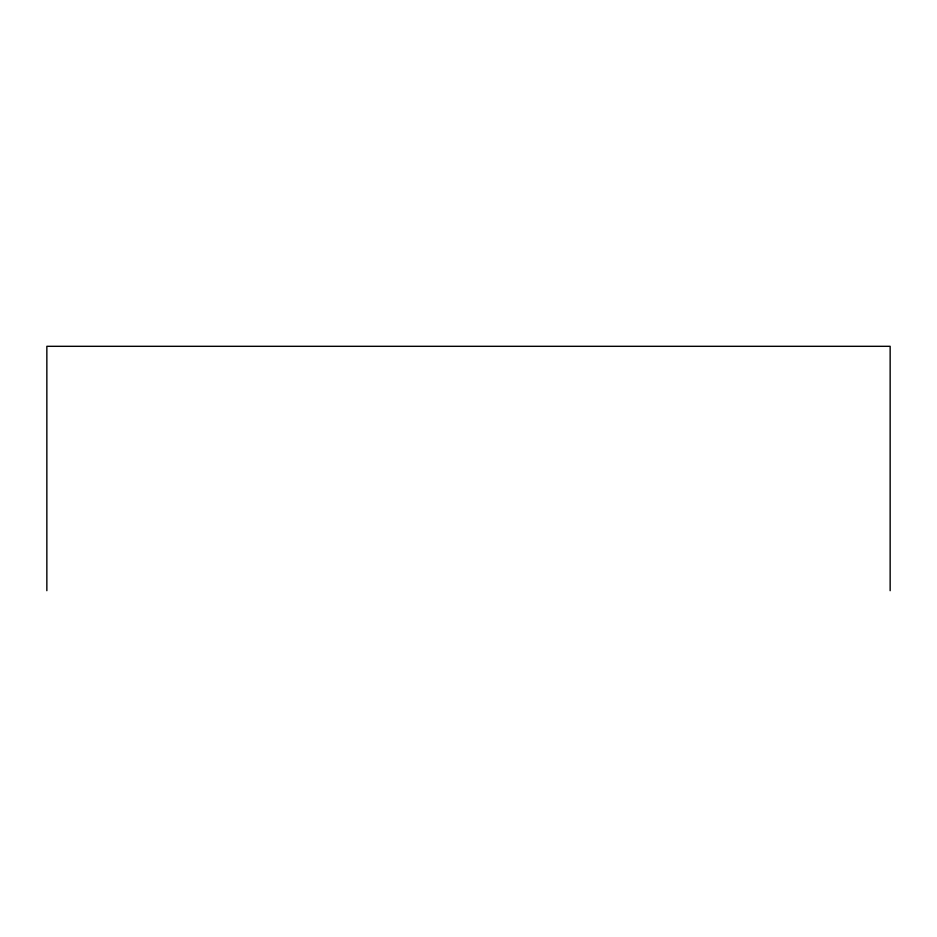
<?xml version="1.0" encoding="UTF-8"?>
<svg xmlns="http://www.w3.org/2000/svg" width="937" height="937" viewBox="0 0 937 937"><rect width="100%" height="100%" fill="white"/><g stroke="black" fill="none" stroke-linecap="round" stroke-linejoin="round"><path stroke-width="1.41" d="M890.15 590.685L890.15 346.315L46.85 346.315L46.85 590.685"/></g></svg>
